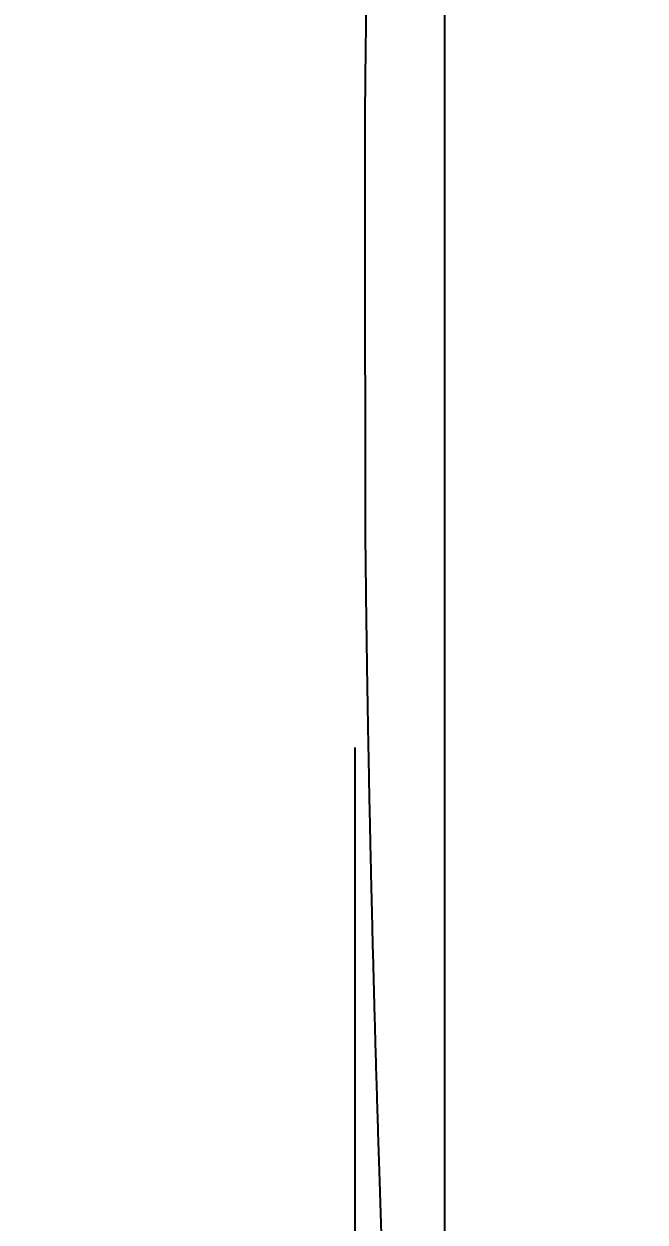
# Model space of a CAD drawing. Extents: x -912 to 8450, y -583 to 4401.
# Drawn here: x 950.8 to 990.7, y 1431.4 to 1508.4 of the extents above; entities that cross this region are included whole.
import ezdxf

# ---------------------------------------------------------------- set-up
doc = ezdxf.new("R2010")
doc.units = 0
doc.header["$MEASUREMENT"] = 0
doc.layers.get('0').update_dxf_attribs({"linetype": 'CONTINUOUS'})
for name, color, linetype in [('3', 7, 'CONTINUOUS'), ('4', 7, 'CONTINUOUS'), ('5', 7, 'CONTINUOUS'), ('6', 7, 'CONTINUOUS')]:
    doc.layers.add(name, color=color, linetype=linetype)
doc.styles.get("Standard").update_dxf_attribs({"font": 'monotxt.shx'})
doc.dimstyles.new('DSTYLE1', dxfattribs={"dimtxt": 40, "dimasz": 53.333333, "dimexe": 4, "dimexo": 2, "dimgap": 2, "dimtad": 0, "dimtih": 1, "dimtoh": 1, "dimdec": 0, "dimzin": 3, "dimtxsty": 'STANDARD', "dimcen": 0.09, "dimazin": 3, "dimtp": 1, "dimtm": 1, "dimtfac": 1, "dimtdec": 4, "dimtofl": 0, "dimtmove": 0, "dimatfit": 3, "dimtolj": 1, "dimtzin": 0})

# ---------------------------------------------------------------- blocks, each defined once
blk = doc.blocks.new('_AH1')
at = {"color": 0, "linetype": 'CONTINUOUS'}
for p, q in [((-1, 0.166667), (0, 0)), ((-1, 0.166667), (-1, -0.166667)), ((0, 0), (-1, -0.166667)), ((0, 0), (-1, 0))]:
    blk.add_line(p, q, dxfattribs=at)
blk = doc.blocks.new('*D8')
at = {"layer": '6', "color": 1, "linetype": 'CONTINUOUS'}
for p, q in [((1576.1614, 1727.4428), (1576.4073, 1323.9917)), ((175.43739, 1726.5891), (175.68331, 1323.138)), ((175.6508, 1376.4713), (740.77251, 1376.8157)), ((1576.3748, 1377.3251), (954.10585, 1376.9458))]:
    blk.add_line(p, q, dxfattribs=at)
at = {"layer": '6', "color": 1, "xscale": 53.333333, "yscale": 53.333333, "zscale": 53.333333}
for p, rotation in [((1576.3748, 1377.3251), 0.03492376600000001), ((175.6508, 1376.4713), 180.03492)]:
    blk.add_blockref('_AH1', p, dxfattribs=dict(at, rotation=rotation))
at = {"layer": '6', "color": 1, "linetype": 'CONTINUOUS'}
blk.add_text('1392', height=40, dxfattribs=at).set_placement((767.43918, 1356.8808))
blk = doc.blocks.new('*D13')
at = {"layer": '4', "color": 1, "linetype": 'CONTINUOUS'}
for p, q in [((977.79092, 698.77637), (977.92307, 2132.9977)), ((7677.785, 698.15903), (7677.9171, 2132.3803)), ((977.91816, 2079.6643), (4137.8827, 2079.3732)), ((7677.9122, 2079.047), (4351.2161, 2079.3535))]:
    blk.add_line(p, q, dxfattribs=at)
at = {"layer": '4', "color": 1, "xscale": 53.333333, "yscale": 53.333333, "zscale": 53.333333}
for p, rotation in [((977.91816, 2079.6643), 179.99472), ((7677.9122, 2079.047), 359.99472)]:
    blk.add_blockref('_AH1', p, dxfattribs=dict(at, rotation=rotation))
at = {"layer": '4', "color": 1, "linetype": 'CONTINUOUS'}
blk.add_text('6704', height=40, dxfattribs=at).set_placement((4164.5494, 2059.3633))
blk = doc.blocks.new('*D16')
at = {"layer": '3', "color": 1, "linetype": 'CONTINUOUS'}
for p, q in [((972.08197, 1461.8962), (972.08197, 548.80659)), ((1993.352, 984.51262), (1993.352, 548.80659)), ((972.08197, 602.13992), (1347.8998, 602.13992)), ((1993.352, 602.13992), (1561.2331, 602.13992))]:
    blk.add_line(p, q, dxfattribs=at)
at = {"layer": '3', "color": 1, "xscale": 53.333333, "yscale": 53.333333, "zscale": 53.333333, "rotation": 180}
blk.add_blockref('_AH1', (972.08197, 602.13992), dxfattribs=at)
at = {"layer": '3', "color": 1, "xscale": 53.333333, "yscale": 53.333333, "zscale": 53.333333}
blk.add_blockref('_AH1', (1993.352, 602.13992), dxfattribs=at)
at = {"layer": '3', "color": 1, "linetype": 'CONTINUOUS'}
blk.add_text('1023', height=40, dxfattribs=at).set_placement((1374.5665, 582.13992))

msp = doc.modelspace()

# ---------------------------------------------------------------- linework, layer by layer
at = {"layer": '3', "color": 6, "linetype": 'CONTINUOUS'}
for points in [[(1012.0821, 1780.0005, 0.000004975), (1012.0268, 1780.3573, -0.000021605), (1011.9715, 1780.7141, -0.00000126), (1011.9162, 1781.0708, 0.000005474), (1011.8609, 1781.4276, 0.000000319), (1011.8056, 1781.7844, -0.000001387), (1011.7503, 1782.1412, -0.000000081), (1011.695, 1782.4979, 0.000000352), (1011.6397, 1782.8547)], [(1011.5844, 1783.2115, -0.000000089), (1011.5291, 1783.5682)]]:
    msp.add_lwpolyline(points, format="xyb", dxfattribs=at)
msp.add_open_spline([(992.68776, 1393.5597), (991.81757, 1393.7843), (990.95927, 1394.0546), (990.11524, 1394.3665), (987.91006, 1395.2575), (985.70487, 1396.1484), (984.333, 1396.7027), (982.46484, 1397.4575), (980.59667, 1398.2123), (980.1041, 1398.4221), (979.13305, 1398.8759), (978.21264, 1399.4253), (977.77043, 1399.7304), (977.06507, 1400.3108), (976.46161, 1400.9937), (976.23348, 1401.292), (975.82162, 1401.9189), (975.49916, 1402.5961), (975.36048, 1402.9447), (974.99162, 1404.0596), (974.80563, 1405.2248), (974.73948, 1406.0215), (974.13683, 1420.3384), (973.60679, 1434.6584), (973.19852, 1448.1837), (972.91013, 1461.7124), (972.76927, 1475.2427), (972.76227, 1480.4951), (972.75528, 1485.7475), (972.74828, 1491), (972.74129, 1496.2524), (972.73429, 1501.5048), (972.79055, 1508.2331), (972.89121, 1514.9611), (973.03965, 1521.6882), (973.25596, 1528.9779), (973.53622, 1536.2651), (973.56751, 1536.8284), (973.66275, 1537.9253), (973.85261, 1539.0097), (973.97376, 1539.533), (974.28479, 1540.5614), (974.74091, 1541.5343), (975.0073, 1542.002), (975.62616, 1542.9125), (976.3717, 1543.7229), (976.78074, 1544.1108), (977.63877, 1544.8393), (978.55605, 1545.4917), (979.02415, 1545.8034), (984.17579, 1549.1009), (989.48345, 1552.1522), (994.41624, 1554.7187), (1000.3583, 1557.5116), (1006.4175, 1560.0277), (1007.3618, 1560.3805), (1009.2895, 1560.9734), (1011.275, 1561.3271), (1012.2771, 1561.441), (1013.2811, 1561.5118), (1014.2851, 1561.5825)], degree=5, knots=[0, 0, 0, 0, 0, 0, 0.022009128, 0.022009128, 0.022009128, 0.058242794, 0.058242794, 0.058242794, 0.071350675, 0.071350675, 0.071350675, 0.084458555, 0.084458555, 0.084458555, 0.093621293, 0.093621293, 0.093621293, 0.10278403, 0.10278403, 0.10278403, 0.12234177, 0.12234177, 0.12234177, 0.45369616, 0.45369616, 0.45369616, 0.45369616, 0.45369616, 0.58232098, 0.58232098, 0.58232098, 0.58232098, 0.58232098, 0.74709339, 0.74709339, 0.74709339, 0.76090685, 0.76090685, 0.76090685, 0.77402843, 0.77402843, 0.77402843, 0.78715, 0.78715, 0.78715, 0.80091943, 0.80091943, 0.80091943, 0.81468886, 0.81468886, 0.81468886, 0.95070411, 0.95070411, 0.95070411, 0.97535205, 0.97535205, 0.97535205, 1, 1, 1, 1, 1, 1], dxfattribs=at)
at = {"layer": '5', "color": 6, "linetype": 'CONTINUOUS'}
msp.add_lwpolyline([(1761.9876, 1823.644, -0.000000748), (1761.9775, 1828.6636, 0.00000316), (1761.9672, 1833.7642, 0.000000156), (1761.9567, 1838.9838, -0.000000768), (1761.9469, 1843.8843, -0.000000074), (1761.938, 1848.3147, 0.000000232), (1761.9265, 1854.0045)], format="xyb", dxfattribs=at)
at = {"layer": '5', "color": 30, "linetype": 'CONTINUOUS'}
for points in [[(713.46736, 1221.5303, -0.000000273), (712.1372, 1221.5303, 0.000000062), (710.80704, 1221.5303, 0.000001074), (709.4769, 1221.5303, -0.000000248), (708.14673, 1221.5303, -0.000004242)], [(716.12767, 1221.5303, 0.000000068), (714.79751, 1221.5303)], [(819.17192, 1192.4603, -0.000000076), (819.17192, 1193.7904, 0.000000462), (819.17192, 1195.1206, -0.000000099), (819.17192, 1196.4507, -0.00000009), (819.17192, 1197.7809, 0.00000049), (819.17192, 1199.1111, -0.000000084), (819.17192, 1200.4412, -0.000001961)], [(712.60031, 1166.5303, 0.000000449), (713.93047, 1166.5303, -0.00000195), (715.26063, 1166.5303, -0.000000114), (716.59079, 1166.5303, 0.000000494), (717.92094, 1166.5303)], [(795.07009, 1166.5303, -0.000000529), (796.40025, 1166.5303, 0.000000122), (797.73041, 1166.5303, 0.000002086)], [(719.2511, 1166.5303, -0.000000125), (720.58126, 1166.5303)], [(792.40978, 1166.5303, 0.000000134), (793.73993, 1166.5303)], [(689.17192, 1195.794, -0.000000182), (689.17192, 1194.4638, 0.000000518), (689.17192, 1193.1337, 0.000000293), (689.17192, 1191.8035, -0.000000188), (689.17192, 1190.4734, -0.000001046), (689.17191, 1189.1432, 0.000000271), (689.17192, 1187.8131, 0.000004102)]]:
    msp.add_lwpolyline(points, format="xyb", dxfattribs=at)
at = {"layer": '5', "color": 3, "linetype": 'CONTINUOUS'}
for points in [[(711.672, 1157.1666, -0.000000224), (711.672, 1156.7314, 0.000000904), (711.672, 1156.3063, 0.000000061), (711.672, 1155.8928, -0.000000241), (711.672, 1155.4909)], [(711.672, 1155.1019, -0.000000065), (711.672, 1154.726)]]:
    msp.add_lwpolyline(points, format="xyb", dxfattribs=at)
at = {"layer": '5', "color": 144, "linetype": 'CONTINUOUS'}
msp.add_open_spline([(760.05266, 1348.7912), (760.07271, 1348.3327), (760.15952, 1347.8763), (760.31374, 1347.4355), (760.88631, 1346.3442), (761.83839, 1345.5195), (762.55358, 1345.1353), (763.69545, 1344.9412), (764.84977, 1344.9596), (765.23287, 1344.972), (819.40518, 1344.9719), (873.57715, 1344.9703), (927.36166, 1344.9679), (1033.915, 1344.9581), (1140.4038, 1344.9452), (1193.1227, 1344.9427), (1254.2702, 1344.9455), (1315.1976, 1344.9406), (1323.6402, 1344.9396), (1338.5019, 1344.9392), (1353.2861, 1344.9344), (1359.6033, 1344.9284), (1379.6377, 1344.9098), (1399.5175, 1344.9136), (1413.2127, 1344.8947), (1445.4232, 1344.8723), (1477.5569, 1344.8323), (1496.0547, 1344.8015), (1518.4595, 1344.7634), (1540.8523, 1344.716), (1544.7711, 1344.8032), (1552.0858, 1345.459), (1559.0646, 1348.1388), (1562.0378, 1350.0087), (1569.102, 1356.7562), (1573.1002, 1365.6672), (1575.077, 1371.3056), (1578.8461, 1383.967), (1581.7514, 1396.8321), (1583.8903, 1406.771), (1585.7943, 1416.7892), (1587.5203, 1426.8698), (1588.2192, 1431.096), (1588.8869, 1435.3328), (1589.0792, 1436.5883), (1589.8731, 1442.0538), (1590.498, 1447.6346), (1591.0067, 1451.8711), (1594.0891, 1480.0048), (1596.1716, 1508.3996), (1597.7052, 1537.221), (1598.5233, 1566.103), (1598.863, 1594.9781), (1598.9269, 1601.9178), (1598.9649, 1608.8574), (1598.9757, 1611.1701), (1598.9846, 1614.6456), (1598.992, 1618.1119), (1598.989, 1619.2773), (1598.9992, 1621.5717), (1598.9834, 1623.9139), (1599.0207, 1625.0105), (1598.9641, 1626.3294), (1598.9919, 1627.5261), (1599.0057, 1627.9933), (1599.0424, 1628.4159), (1599.0783, 1628.8311), (1599.1226, 1629.5779), (1599.2134, 1630.0097), (1599.275, 1630.0449), (1599.5544, 1630.1714), (1599.821, 1630.4038), (1600.0397, 1630.5358), (1600.2568, 1630.6828), (1600.4745, 1630.8298)], degree=5, knots=[0, 0, 0, 0, 0, 0, 0.002092907, 0.002092907, 0.002092907, 0.005546093, 0.005546093, 0.005546093, 0.007273393, 0.007273393, 0.007273393, 0.24933153, 0.24933153, 0.24933153, 0.48686517, 0.48686517, 0.48686517, 0.52513398, 0.52513398, 0.52513398, 0.55411483, 0.55411483, 0.55411483, 0.61778834, 0.61778834, 0.61778834, 0.70437952, 0.70437952, 0.70437952, 0.72274057, 0.72274057, 0.72274057, 0.73798425, 0.73798425, 0.73798425, 0.76626738, 0.76626738, 0.76626738, 0.79979753, 0.79979753, 0.8138281, 0.8138281, 0.8138281, 0.81969931, 0.81969931, 0.81969931, 0.8392006, 0.8392006, 0.8392006, 0.94834737, 0.94834737, 0.96916712, 0.96916712, 0.96916712, 0.97959013, 0.97959013, 0.97959013, 0.98480164, 0.98480164, 0.98480164, 0.99001315, 0.99001315, 0.99001315, 0.99039182, 0.99039182, 0.99221891, 0.99221891, 0.99221891, 0.99383509, 0.99383509, 0.99383509, 1, 1, 1, 1, 1, 1], dxfattribs=at)
at = {"layer": '6', "color": 4, "linetype": 'CONTINUOUS'}
for points in [[(1576.1643, 1692.2116, 0.000000058), (1576.1643, 1694.4063, -0.000000251), (1576.1643, 1696.601)], [(1576.1643, 1698.7957, -0.000000064), (1576.1643, 1700.9905)], [(1666.8239, 2005.2372, -0.000000115), (1669.0186, 2005.2372, 0.000000501), (1671.2133, 2005.2372)], [(1713.1802, 2005.9872, 0.000000122), (1710.9855, 2005.9872, -0.000000531), (1708.7908, 2005.9872)], [(1576.1643, 1907.2952, -0.000000504), (1576.1643, 1909.4899, 0.000000116), (1576.1643, 1911.6847, 0.000001987)], [(1673.4081, 2005.2372, -0.000000127), (1675.6028, 2005.2372)], [(1706.5961, 2005.9872, 0.000000134), (1704.4013, 2005.9872)], [(1576.1643, 1902.9057, 0.000000128), (1576.1643, 1905.1005)], [(1673.6751, 2005.9872, 0.000000608), (1671.4804, 2005.9872, -0.00000014), (1669.2857, 2005.9872, -0.000002398)], [(1719.4974, 2005.2372, -0.000000621), (1721.6922, 2005.2372, 0.000000143), (1723.8869, 2005.2372, 0.000002449)], [(1678.0646, 2005.9872, -0.000000154), (1675.8699, 2005.9872)], [(1715.108, 2005.2372, 0.000000157), (1717.3027, 2005.2372)], [(1575.4143, 1910.9353, 0.000000145), (1575.4143, 1908.7405, -0.000000632), (1575.4143, 1906.5458)], [(1575.4143, 1904.3511, 0.00000016), (1575.4143, 1902.1564)], [(1575.4143, 1687.0729, 0.000000728), (1575.4143, 1684.8782, -0.000000167), (1575.4143, 1682.6834, -0.000002872)], [(1575.4143, 1691.4623, -0.000000184), (1575.4143, 1689.2676, 1)], [(1576.1643, 1687.8221, -0.000000228), (1576.1643, 1690.0168, 0.000000991)]]:
    msp.add_lwpolyline(points, format="xyb", dxfattribs=at)
at = {"layer": '6', "color": 3, "linetype": 'CONTINUOUS'}
for points in [[(1426.918, 1743.7872, 0.000000226), (1428.3645, 1743.7872, -0.000000052), (1429.8109, 1743.7872, -0.000000891), (1431.2573, 1743.7872, 0.000000205), (1432.7038, 1743.7872, 0.000003515)], [(970.37646, 1742.9872, 0.000000228), (971.82077, 1742.9872, -0.000000052), (973.26508, 1742.9872, -0.000000898)], [(783.94842, 1743.7872, 0.00000023), (782.49968, 1743.7872, -0.000000053), (781.05094, 1743.7872, -0.000000909)], [(783.94842, 1742.9872, 0.00000023), (782.49968, 1742.9872, -0.000000053), (781.05094, 1742.9872, -0.000000909)], [(1534.2009, 1742.9872, -0.000000054), (1535.6452, 1742.9872, 0.000000235), (1537.0895, 1742.9872)], [(1272.3186, 1743.7872, 0.000000244), (1273.765, 1743.7872, -0.000000056), (1275.2115, 1743.7872, -0.000000964)], [(1424.0251, 1743.7872, 0.000000057), (1425.4716, 1743.7872)], [(967.48785, 1742.9872, -0.000000058), (968.93216, 1742.9872)], [(786.84589, 1743.7872, 0.000000058), (785.39715, 1743.7872)], [(786.84589, 1742.9872, 0.000000058), (785.39715, 1742.9872)], [(1538.5338, 1742.9872, 0.00000006), (1539.9781, 1742.9872)], [(1532.3386, 1743.7872, 0.000000111), (1533.785, 1743.7872, -0.000000445), (1535.2315, 1743.7872, -0.000000062), (1536.6779, 1743.7872, 0.000000121), (1538.1243, 1743.7872, 0.000000149), (1539.5708, 1743.7872, -0.000000061), (1541.0172, 1743.7872, -0.000000563), (1542.4636, 1743.7872, 0.000000136), (1543.9101, 1743.7872, 0.000002217)], [(1269.4257, 1743.7872, -0.000000062), (1270.8722, 1743.7872)], [(221.17893, 1743.7872, -0.000000073), (219.73019, 1743.7872, 0.000000316)], [(221.17893, 1742.9872, -0.000000073), (219.73019, 1742.9872, 0.000000316)], [(216.83272, 1743.7872, -0.00000008), (215.38398, 1743.7872)], [(216.83272, 1742.9872, -0.00000008), (215.38398, 1742.9872)], [(1371.9534, 1743.7872, 0.000001325), (1373.3998, 1743.7872, -0.000005757), (1374.8463, 1743.7872, -0.000000336), (1376.2927, 1743.7872, 0.000001459), (1377.7392, 1743.7872, 0.000000085), (1379.1856, 1743.7872, -0.00000037), (1380.632, 1743.7872)], [(1245.6993, 1742.9872, 0.000000086), (1247.1436, 1742.9872, -0.000000375), (1248.5879, 1742.9872)], [(475.84095, 1743.7872, 0.000000395), (474.39222, 1743.7872, -0.000000091), (472.94348, 1743.7872, -0.000001559)], [(475.84095, 1742.9872, 0.000000395), (474.39222, 1742.9872, -0.000000091), (472.94348, 1742.9872, -0.000001559)], [(1382.0785, 1743.7872, -0.000000094), (1383.5249, 1743.7872)], [(1250.0322, 1742.9872, -0.000000095), (1251.4765, 1742.9872)], [(1243.3898, 1743.7872, -0.000000096), (1244.8363, 1743.7872, 0.000000416), (1246.2827, 1743.7872)], [(478.73843, 1743.7872, -0.0000001), (477.28969, 1743.7872)], [(478.73843, 1742.9872, -0.0000001), (477.28969, 1742.9872)], [(378.93341, 1743.7872, 0.000000101), (377.48468, 1743.7872, -0.000000439)], [(378.93341, 1742.9872, 0.000000101), (377.48468, 1742.9872, -0.000000439)], [(1428.9464, 1742.9872, -0.000000456), (1430.3907, 1742.9872, 0.000000105), (1431.835, 1742.9872, 0.000001801)], [(1247.7292, 1743.7872, -0.000000105), (1249.1756, 1743.7872)], [(374.5872, 1743.7872, 0.000000111), (373.13847, 1743.7872, 1)], [(374.5872, 1742.9872, 0.000000111), (373.13847, 1742.9872)], [(1426.0578, 1742.9872, 0.000000116), (1427.5021, 1742.9872)], [(971.96769, 1743.7872, -0.000000128), (973.41413, 1743.7872, -0.000002193)], [(967.62838, 1743.7872, -0.000000141), (969.07481, 1743.7872)], [(824.51305, 1743.7872, -0.000000147), (823.06431, 1743.7872, 0.000000639), (821.61558, 1743.7872)], [(824.51305, 1742.9872, -0.000000147), (823.06431, 1742.9872, 0.000000639), (821.61558, 1742.9872)], [(1276.0298, 1742.9872, 0.000000149), (1277.4741, 1742.9872, 0.000002548)], [(924.23526, 1743.7872, -0.000000606), (925.6817, 1743.7872, 0.000002632), (927.12814, 1743.7872, 0.000000153), (928.57458, 1743.7872, -0.000000667), (930.02101, 1743.7872)], [(924.15861, 1742.9872, -0.000000629), (925.60292, 1742.9872, 0.000002732), (927.04723, 1742.9872, 0.000000159), (928.49154, 1742.9872, -0.000000692), (929.93584, 1742.9872)], [(820.16684, 1743.7872, -0.000000162), (818.7181, 1743.7872)], [(820.16684, 1742.9872, -0.000000162), (818.7181, 1742.9872)], [(1271.6969, 1742.9872, 0.000000164), (1273.1412, 1742.9872)], [(931.46745, 1743.7872, 0.000000169), (932.91389, 1743.7872)], [(1371.1741, 1742.9872, 0.000002649), (1372.6184, 1742.9872, -0.000011509), (1374.0627, 1742.9872, -0.000000671), (1375.507, 1742.9872, 0.000002917), (1376.9513, 1742.9872, 0.00000017), (1378.3957, 1742.9872, -0.000000739), (1379.84, 1742.9872)], [(507.71317, 1743.7872, -0.000000175), (506.26443, 1743.7872, 0.000000759)], [(507.71317, 1742.9872, -0.000000175), (506.26443, 1742.9872, 0.000000759)], [(931.38015, 1742.9872, 0.000000175), (932.82446, 1742.9872)], [(1381.2843, 1742.9872, 0.000000187), (1382.7286, 1742.9872)], [(503.36696, 1743.7872, -0.000000192), (501.91822, 1743.7872, -1)], [(503.36696, 1742.9872, -0.000000192), (501.91822, 1742.9872)], [(974.70939, 1742.9872, 0.000000207), (976.1537, 1742.9872, 0.000003544)], [(779.6022, 1743.7872, 0.000000209), (778.15347, 1743.7872, 0.000003587)], [(779.6022, 1742.9872, 0.000000209), (778.15347, 1742.9872, 0.000003587)], [(1276.6579, 1743.7872, 0.000000222), (1278.1043, 1743.7872, 0.000003804)], [(1242.8107, 1742.9872, -0.00000034), (1244.255, 1742.9872, 0.000001479)], [(1240.497, 1743.7872, 0.000000378), (1241.9434, 1743.7872, -0.000001641)]]:
    msp.add_lwpolyline(points, format="xyb", dxfattribs=at)

# ---------------------------------------------------------------- dimensions: what is measured, and where the dimension line sits
at = {"layer": '3', "color": 1, "linetype": 'CONTINUOUS'}
dim = msp.add_linear_dim(base=(972.08197, 602.13992), p1=(1993.352, 1011.1793), p2=(972.08197, 1488.5628), angle=180, text='1023', dimstyle='DSTYLE1', override={"dimblk": '_AH1', "dimsah": 0}, dxfattribs=at)
dim.commit()
dim.dimension.update_dxf_attribs({"geometry": '*D16', "text_midpoint": (1454.5665, 602.13992), "dimtype": 128})
at = {"layer": '4', "color": 1, "linetype": 'CONTINUOUS'}
dim = msp.add_linear_dim(base=(7677.9122, 2079.047), p1=(977.78847, 672.10971), p2=(7677.7825, 671.49237), angle=359.99472075, text='6704', dimstyle='DSTYLE1', override={"dimblk": '_AH1', "dimsah": 0}, dxfattribs=at)
dim.commit()
dim.dimension.update_dxf_attribs({"geometry": '*D13', "text_midpoint": (4244.5494, 2079.3633), "dimtype": 129})
at = {"layer": '6', "color": 1, "linetype": 'CONTINUOUS'}
dim = msp.add_linear_dim(base=(175.6508, 1376.4713), p1=(1576.1451, 1754.1095), p2=(175.42114, 1753.2557), angle=180.03492418, text='1392', dimstyle='DSTYLE1', override={"dimblk": '_AH1', "dimsah": 0}, dxfattribs=at)
dim.commit()
dim.dimension.update_dxf_attribs({"geometry": '*D8', "text_midpoint": (847.43918, 1376.8808), "dimtype": 129})

doc.saveas('drawing.dxf')
